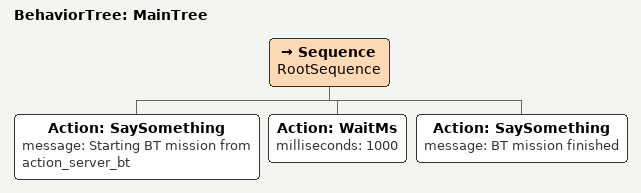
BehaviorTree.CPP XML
<root BTCPP_format="4" main_tree_to_execute="MainTree">
  <BehaviorTree ID="MainTree">
    <Sequence name="RootSequence">
      <Action ID="SaySomething" message="Starting BT mission from action_server_bt"/>
      <Action ID="WaitMs" milliseconds="1000"/>
      <Action ID="SaySomething" message="BT mission finished"/>
    </Sequence>
  </BehaviorTree>
</root>
